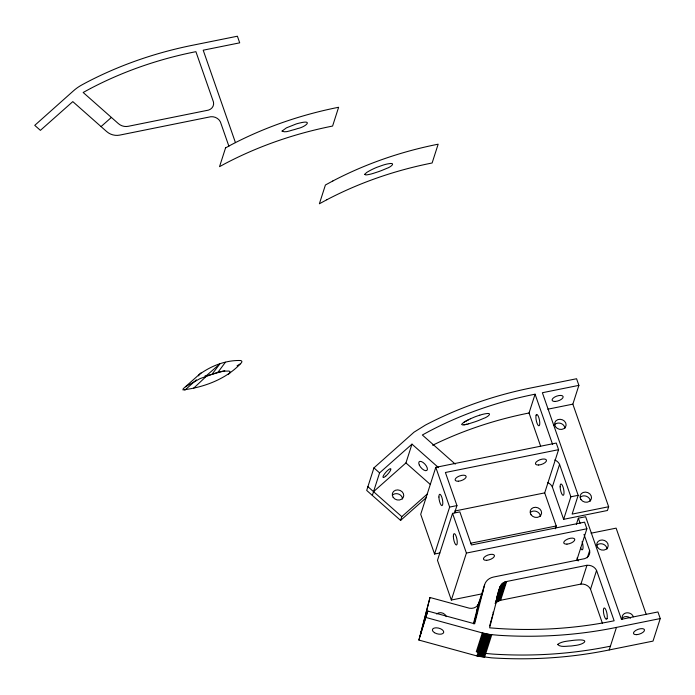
<?xml version="1.0" encoding="UTF-8"?>
<svg xmlns="http://www.w3.org/2000/svg" width="695" height="695" viewBox="0 0 695 695"><rect width="100%" height="100%" fill="white"/><g stroke="black" fill="none" stroke-linecap="round" stroke-linejoin="round"><path stroke-width="1.04" d="M465.276 421.422L463.982 422.221L468.491 419.711M493.103 612.799L493.103 612.095M492.798 614.128L492.355 615.9M576.364 524.343L578.344 518.192L585.642 516.724L621.434 619.315L657.939 611.947L660.25 618.567L653.013 641.111L609.202 649.947A409.755 352.695 17.8 0 1 491.565 657.844L476.952 655.958L418.894 640.06L430.005 597.5L469.403 608.212A8.722 7.506 17.8 0 0 478.534 603.781A13.431 11.554 17.8 0 1 479.715 601.001M420.101 636.307L430.005 597.5M418.894 640.06L427.79 611.053L474.659 623.806L484.563 584.99A13.431 11.554 17.8 0 1 493.511 577.05L584.651 558.667A8.722 7.506 17.8 0 0 589.638 550.579L583.991 534.385M473.417 623.806L478.534 603.781M198.744 375.891L199.048 374.701C210.828 365.935 226.101 359.914 240.922 360.531L241.921 361.374L241.599 362.582C226.77 378.914 204.261 387.332 182.933 389.912L183.228 388.731L201.003 372.911M492.103 616.917L491.669 618.559M491.365 619.705L491.052 620.87M490.896 621.46L490.253 623.771M490.097 624.327L489.645 625.917M500.157 586.719L489.619 627.837L498.697 628.532A402.11 346.11 17.8 0 0 614.137 620.783L596.571 570.43A8.722 7.506 17.8 0 0 586.954 565.287L506.646 581.489C500.009 582.48 498.689 590.403 497.299 595.624M547.521 482.521A8.722 7.506 17.8 0 1 552.334 486.943L563.636 519.33L607.439 510.495L608.646 506.742L572.854 404.142L578.883 385.36L576.581 378.74L532.77 387.575A409.755 352.695 17.8 0 0 425.453 425.062L413.994 432.203L373.927 467.883L366.691 490.427L400.589 520.407L426.217 497.672M372.338 495.422L379.583 472.878L411.979 444.14L438.615 467.692M373.545 491.669L405.941 462.931L411.979 444.14M400.589 520.407L401.797 516.646L427.425 493.91M555.34 528.791L556.243 525.976L544.698 492.885L558.572 449.674L556.261 443.054L435.791 467.353L420.71 514.317L434.566 554.028L439.857 552.968M434.566 554.028L449.648 507.063L435.791 467.353M576.711 560.431L586.875 528.773L584.565 522.154L471.401 544.984L459.855 511.894L452.549 513.362L437.476 560.326L451.333 600.037L481.974 593.86M454.634 512.797L456.945 505.595L445.399 472.496L558.572 449.674M420.544 633.597L427.79 611.053M451.333 600.037L466.406 553.072L452.549 513.362M540.641 446.216L529.051 412.986L535.081 394.195A402.11 346.11 17.8 0 0 429.762 430.969L422.343 434.992L455.277 464.112M477.63 606.596L484.563 584.99M476.883 610.245L482.912 591.462M660.25 618.567L616.448 627.403A409.755 352.695 17.8 0 1 498.81 635.299L489.862 634.492L482.33 632.928L476.292 651.719L483.833 653.274L492.772 654.082A409.755 352.695 17.8 0 0 610.41 646.185M477.23 651.962L483.26 633.18M476.952 655.958L484.198 633.414M477.891 656.176L485.136 633.632M496.638 597.891L500.452 586.024M496.69 598.213L500.817 585.355M501.251 584.73L495.222 603.512L497.551 601.444L500.617 600.272L580.924 584.078A8.722 7.506 17.8 0 1 590.533 589.221L602.478 623.458M495.327 603.442L497.872 595.528M496.03 601.94L501.747 584.139M478.838 656.375L486.074 633.831M496.273 602.383L502.303 583.6M496.89 601.887L502.919 583.105M479.785 656.567L487.021 634.022M497.551 601.444L503.58 582.662M498.263 601.062L504.292 582.28M480.732 656.74L487.968 634.196M499.01 600.741L505.048 581.95M481.678 656.897L488.915 634.353M499.801 600.471L505.83 581.689M500.617 600.272L506.646 581.489M482.625 657.036L489.862 634.492M483.581 657.166L490.818 634.622M484.528 657.27L491.765 634.726M552.334 486.943L559.571 464.399A8.722 7.506 17.8 0 0 554.758 459.977M563.636 519.33L570.873 496.786L559.571 464.399M578.883 385.36L542.378 392.727L578.17 495.318L572.141 514.1L608.646 506.742M587.336 557.746L589.638 550.579M580.924 584.078L586.954 565.287M590.533 589.221L596.571 570.43M609.202 649.947L616.448 627.403M465.633 424.541A27.348 10.199 -29.2 0 1 463.513 424.888L468.526 423.863M185.409 386.75L200.012 378.627L217.995 372.216L225.415 362.251M212.349 373.841L219.811 363.971L205.79 376.177M465.667 424.584L466.371 424.393M193.575 388.279L206.962 375.7L224.789 370.774M228.125 374.588L229.854 373.007L230.175 371.799L229.055 371.052L222.834 371.2L217.995 372.216M184.853 390.164L196.407 379.835M101.053 126.594L111.382 117.429M463.443 422.569L461.567 424.384L462.679 424.975M237.065 365.822L239.975 364.076M465.268 421.474L470.115 418.929M332.844 180.969L325.416 184.992L319.379 203.783L326.806 199.76M470.254 418.868L474.494 417.035A42.108 16.107 -27.8 0 1 478.004 415.766L479.732 415.202M468.656 423.828L475.328 421.7A41.326 15.82 -27.7 0 0 478.829 420.397L481.513 419.285A24.316 9.522 -26.2 0 0 483.598 418.39C487.708 417.209 493.815 412.039 485.058 413.829A24.316 9.522 -26.2 0 0 483.138 414.22L482.208 414.463A37.035 14.169 -27.7 0 0 479.828 415.167M466.328 424.437L467.023 424.263M547.825 409.199L572.854 404.142M449.648 507.063L456.945 505.595M454.799 511.016L544.698 492.885M570.873 496.786L578.17 495.318M470.576 543.255L556.243 525.976M466.406 553.072L586.875 528.773M591.08 533.195L616.118 528.139L646.237 614.484M204.921 376.038L206.962 375.7M426.139 617.525L482.33 632.928M405.941 462.931L430.162 484.337M373.927 467.883L379.583 472.878M367.898 486.674L401.797 516.646M535.081 394.195L552.647 444.548M578.344 518.192L580.108 523.248M577.102 557.937L578.162 560.978M235.449 142.631L203.201 50.196L239.706 42.838L237.395 36.218L193.592 45.053A409.755 352.695 17.8 0 0 86.276 82.531L82.071 84.807A52.125 44.862 17.8 0 0 73.505 90.802L34.75 125.361L40.397 130.356L72.801 101.618L106.7 131.59A13.431 11.554 17.8 0 0 119.653 135.117L210.785 116.734A8.722 7.506 17.8 0 1 220.393 121.877L228.872 146.167M530.424 512.38A5.812 5.004 17.8 0 1 536.618 511.52A5.812 5.004 17.8 0 1 540.397 516.35M326.806 199.76A402.11 346.11 17.8 0 1 432.125 162.986L438.154 144.195A402.11 346.11 17.8 0 0 332.844 180.969M432.629 445.252A402.11 346.11 17.8 0 1 529.051 412.986M554.071 425.401A5.812 5.004 17.8 0 1 560.405 423.281A5.812 5.004 17.8 0 1 564.905 428.355M580.334 497.194A5.812 5.004 17.8 0 1 586.528 496.326A5.812 5.004 17.8 0 1 590.307 501.156M392.562 494.996A5.812 5.004 17.8 0 1 398.765 494.136A5.812 5.004 17.8 0 1 402.544 498.958M622.407 618.976A5.812 5.004 17.8 0 1 626.152 612.903A5.812 5.004 17.8 0 1 633.362 616.76M621.582 618.898A5.812 5.004 17.8 0 1 630.556 618.185M597.04 545.071A5.812 5.004 17.8 0 1 603.234 544.211A5.812 5.004 17.8 0 1 607.013 549.033M436.599 613.989A5.812 5.004 17.8 0 1 446.312 616.63M478.021 605.64A13.431 11.554 17.8 0 1 478.507 604.754M582.106 541.631A5.812 1.616 78.6 0 1 582.905 548.807A5.812 1.616 78.6 0 1 580.655 548.094M474.242 622.555L477.291 611.418L474.242 622.555M557.546 644.456C560.674 647.627 566.79 645.985 571.082 646.011A32.222 14.508 -13.7 0 0 574.435 645.542C583.8 644.804 591.219 638.887 576.181 640.078A32.222 14.508 -13.7 0 0 572.889 640.382C567.745 641.198 561.769 641.233 557.546 644.456M364.64 174.384L365.909 174.958A27.348 10.199 -29.2 0 0 374.926 172.838L378.401 171.7A41.326 15.82 -27.7 0 0 381.903 170.397L384.587 169.285A24.316 9.522 -26.2 0 0 386.672 168.39C390.781 167.208 396.888 162.039 388.131 163.829A24.316 9.522 -26.2 0 0 386.22 164.22L385.282 164.463A37.035 14.169 -27.7 0 0 382.902 165.167L376.681 167.382A27.348 10.225 -29.2 0 0 366.725 172.429L364.64 174.384M282.074 131.068C285.306 133.153 290.71 130.278 294.532 129.539A32.222 12.892 -24.6 0 0 297.703 128.54C305.765 126.95 313.749 119.436 299.449 123.076A32.222 12.892 -24.6 0 0 296.339 123.91L286.427 127.863L282.074 131.068M536.114 415.15L536.062 415.332A5.812 1.616 78.6 0 0 537.982 425.149A5.812 1.616 78.6 0 0 539.476 420.11A5.812 1.616 78.6 0 0 536.114 415.15M225.562 147.896L219.533 166.678L225.276 163.534A409.755 352.695 17.8 0 1 332.592 126.056L338.621 107.273A409.755 352.695 17.8 0 0 231.305 144.751L225.562 147.896M607.082 618.567L607.022 618.741A5.812 1.616 78.6 0 1 603.66 613.398A5.812 1.616 78.6 0 1 605.284 608.742A5.812 1.616 78.6 0 1 607.082 618.567M90.593 88.447L83.157 92.47L118.454 123.675A10.069 8.67 17.8 0 0 128.167 126.316L208.474 110.114A8.722 7.506 17.8 0 0 213.469 102.026L195.903 51.673A402.11 346.11 17.8 0 0 90.585 88.447M486.656 560.318A5.812 2.485 -19.2 0 0 494.466 555.522A5.812 2.485 -19.2 0 0 485.718 556.104A5.812 2.485 -19.2 0 0 486.656 560.318M566.964 544.124A5.812 2.485 -19.2 0 0 574.782 539.32A5.812 2.485 -19.2 0 0 566.025 539.902A5.812 2.485 -19.2 0 0 566.964 544.124M453.357 536.41A5.812 1.616 78.6 0 0 456.354 545.01A5.812 1.616 78.6 0 0 456.215 536.488A5.812 1.616 78.6 0 0 453.357 536.41M438.91 497.021A5.812 1.616 78.6 0 0 441.907 505.621A5.812 1.616 78.6 0 0 441.768 497.099A5.812 1.616 78.6 0 0 438.91 497.021M458.353 481.218A5.812 2.485 -19.2 0 0 466.163 476.414A5.812 2.485 -19.2 0 0 457.406 476.996A5.812 2.485 -19.2 0 0 458.353 481.218M538.66 465.016A5.812 2.485 -19.2 0 0 546.478 460.212A5.812 2.485 -19.2 0 0 537.721 460.802A5.812 2.485 -19.2 0 0 538.66 465.016M531.023 514.726A5.812 5.004 17.8 0 0 540.962 515.099A5.812 5.004 17.8 0 0 535.61 507.289A5.812 5.004 17.8 0 0 531.023 514.726M560.135 486.847A5.812 1.616 78.6 0 0 563.167 495.344A5.812 1.616 78.6 0 0 562.95 486.717A5.812 1.616 78.6 0 0 560.135 486.847M555.27 401.449A5.812 2.485 -19.2 0 0 563.15 396.663A5.812 2.485 -19.2 0 0 554.436 397.192A5.812 2.485 -19.2 0 0 555.27 401.449M580.933 499.531A5.812 5.004 17.8 0 0 590.872 499.914A5.812 5.004 17.8 0 0 585.52 492.103A5.812 5.004 17.8 0 0 580.933 499.531M393.17 497.342A5.812 5.004 17.8 0 0 403.109 497.716A5.812 5.004 17.8 0 0 397.757 489.905A5.812 5.004 17.8 0 0 393.17 497.342M555.531 426.73A5.812 5.004 17.8 0 0 565.469 427.104A5.812 5.004 17.8 0 0 560.118 419.293A5.812 5.004 17.8 0 0 555.531 426.73M419.328 465.129A5.812 2.641 48.4 0 0 426.834 470.454A5.812 2.641 48.4 0 0 423.09 462.488A5.812 2.641 48.4 0 0 419.328 465.129M385.699 476.179A5.812 1.347 -48.5 0 0 390.798 468.778A5.812 1.347 -48.5 0 0 384.231 474.329A5.812 1.347 -48.5 0 0 385.699 476.179M434.497 632.693A5.812 2.954 14.5 0 0 443.679 632.537A5.812 2.954 14.5 0 0 436.026 627.802A5.812 2.954 14.5 0 0 434.497 632.693M636.637 634.648A5.812 2.485 -19.2 0 0 644.508 629.87A5.812 2.485 -19.2 0 0 635.795 630.4A5.812 2.485 -19.2 0 0 636.637 634.648M597.639 547.417A5.812 5.004 17.8 0 0 607.578 547.79A5.812 5.004 17.8 0 0 602.226 539.98A5.812 5.004 17.8 0 0 597.639 547.417"/></g></svg>
